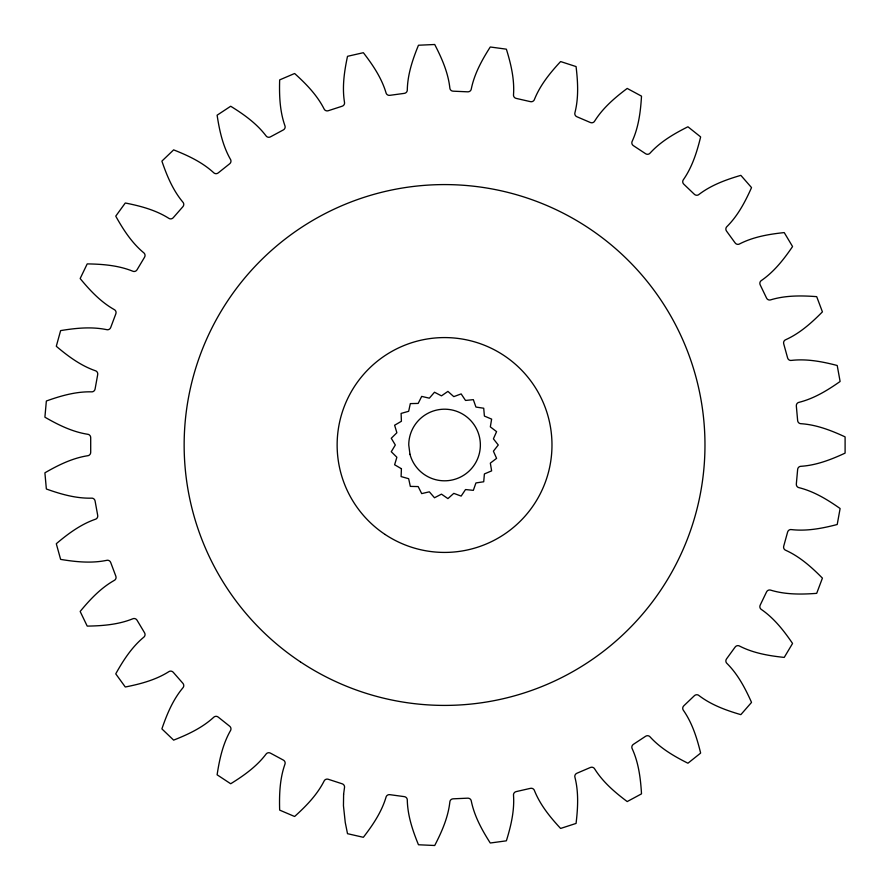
<?xml version="1.0" encoding="UTF-8"?>
<svg xmlns="http://www.w3.org/2000/svg" width="890" height="890" viewBox="0 0 890 890"><rect width="100%" height="100%" fill="white"/><g stroke="black" fill="none" stroke-linecap="round" stroke-linejoin="round"><path stroke-width="1.33" d="M343.618 794.169L343.451 805.706L345.253 822.46L347.512 833.685L363.354 837.301C372.699 825.219 381.487 812.225 385.937 797.473A3.404 3.404 0 0 1 389.853 794.67L404.271 796.628A3.404 3.404 0 0 1 407.297 800.366C407.665 815.763 412.682 830.637 418.467 844.766L434.709 845.5C441.74 831.939 448.07 817.587 449.817 802.268A3.404 3.404 0 0 1 453.166 798.819L467.706 798.174A3.404 3.404 0 0 1 471.344 801.3C474.459 816.397 482.046 830.136 490.268 843.008L506.377 840.827C510.882 826.22 514.542 810.968 513.53 795.593A3.404 3.404 0 0 1 516.2 791.599L530.384 788.362A3.404 3.404 0 0 1 534.534 790.798C540.297 805.094 550.209 817.243 560.6 828.445L576.064 823.428C577.877 808.254 578.767 792.59 575.018 777.638A3.404 3.404 0 0 1 576.942 773.232L590.315 767.514A3.404 3.404 0 0 1 594.832 769.171C603.053 782.21 614.979 792.4 627.205 801.567L641.512 793.858C640.6 778.616 638.675 763.042 632.323 749.002A3.404 3.404 0 0 1 633.424 744.318L645.562 736.308A3.404 3.404 0 0 1 650.301 737.131C660.714 748.49 674.275 756.389 687.937 763.22L700.641 753.085C697.015 738.244 692.342 723.27 683.587 710.587A3.404 3.404 0 0 1 683.832 705.792L694.345 695.735A3.404 3.404 0 0 1 699.162 695.702C711.433 705.014 726.184 710.365 740.847 714.648L751.538 702.41C745.319 688.46 738.044 674.553 727.163 663.64A3.404 3.404 0 0 1 726.552 658.878L735.107 647.108A3.404 3.404 0 0 1 739.835 646.207C753.574 653.182 769.038 655.819 784.235 657.41L792.567 643.459C783.957 630.843 774.311 618.461 761.662 609.672A3.404 3.404 0 0 1 760.216 605.089L766.524 591.972A3.404 3.404 0 0 1 771.007 590.248C785.781 594.665 801.467 594.487 816.697 593.352L822.416 578.133C811.691 567.253 799.988 556.795 785.97 550.398A3.404 3.404 0 0 1 783.723 546.149L787.594 532.12A3.404 3.404 0 0 1 791.7 529.628C807.019 531.33 822.427 528.36 837.212 524.51L840.115 508.524C827.622 499.735 814.239 491.536 799.298 487.742A3.404 3.404 0 0 1 796.339 483.96L797.64 469.475A3.404 3.404 0 0 1 801.234 466.282C816.608 465.225 831.238 459.54 845.1 453.121L845.1 436.879C831.238 430.46 816.608 424.775 801.234 423.718A3.404 3.404 0 0 1 797.64 420.525L796.339 406.04A3.404 3.404 0 0 1 799.298 402.258C814.239 398.464 827.622 390.265 840.115 381.476L837.212 365.49C822.427 361.64 807.019 358.67 791.7 360.372A3.404 3.404 0 0 1 787.594 357.88L783.723 343.851A3.404 3.404 0 0 1 785.97 339.602C799.988 333.205 811.691 322.747 822.416 311.867L816.697 296.648C801.467 295.513 785.781 295.335 771.007 299.752A3.404 3.404 0 0 1 766.524 298.028L760.216 284.911A3.404 3.404 0 0 1 761.662 280.328C774.311 271.539 783.957 259.157 792.567 246.541L784.235 232.59C769.038 234.181 753.574 236.818 739.835 243.793A3.404 3.404 0 0 1 735.107 242.892L726.552 231.122A3.404 3.404 0 0 1 727.163 226.36C738.044 215.447 745.319 201.541 751.538 187.59L740.847 175.352C726.184 179.635 711.433 184.987 699.162 194.298A3.404 3.404 0 0 1 694.345 194.265L683.832 184.208A3.404 3.404 0 0 1 683.587 179.413C692.342 166.73 697.015 151.756 700.641 136.915L687.937 126.781C674.275 133.611 660.714 141.51 650.301 152.869A3.404 3.404 0 0 1 645.562 153.692L633.424 145.682A3.404 3.404 0 0 1 632.323 140.998C638.675 126.959 640.6 111.384 641.512 96.142L627.205 88.433C614.979 97.6 603.053 107.79 594.832 120.829A3.404 3.404 0 0 1 590.315 122.486L576.942 116.768A3.404 3.404 0 0 1 575.018 112.363C578.767 97.411 577.877 81.747 576.064 66.572L560.6 61.555C550.209 72.758 540.297 84.906 534.534 99.202A3.404 3.404 0 0 1 530.384 101.638L516.2 98.401A3.404 3.404 0 0 1 513.53 94.407C514.542 79.032 510.882 63.78 506.377 49.173L490.268 46.992C482.046 59.864 474.459 73.603 471.344 88.7A3.404 3.404 0 0 1 467.706 91.826L453.166 91.18A3.404 3.404 0 0 1 449.817 87.732C448.07 72.413 441.74 58.061 434.709 44.5L418.467 45.234C412.682 59.363 407.665 74.237 407.297 89.634A3.404 3.404 0 0 1 404.271 93.372L389.853 95.33A3.404 3.404 0 0 1 385.937 92.527C381.487 77.775 372.699 64.781 363.354 52.699L347.512 56.315C344.33 71.256 342.049 86.775 344.441 102.005A3.404 3.404 0 0 1 342.127 106.222L328.299 110.716A3.404 3.404 0 0 1 323.949 108.658C316.929 94.941 305.96 83.727 294.612 73.503L279.66 79.889C279.204 95.152 279.738 110.838 284.8 125.39A3.404 3.404 0 0 1 283.287 129.951L270.471 136.849A3.404 3.404 0 0 1 265.832 135.603C256.476 123.354 243.682 114.276 230.688 106.244L217.115 115.199C219.396 130.307 222.722 145.637 230.299 159.054A3.404 3.404 0 0 1 229.62 163.816L218.25 172.883A3.404 3.404 0 0 1 213.455 172.493C202.063 162.114 187.857 155.461 173.639 149.876L161.891 161.112C166.831 175.564 172.827 190.06 182.684 201.908A3.404 3.404 0 0 1 182.873 206.714L173.294 217.661A3.404 3.404 0 0 1 168.51 218.128C155.45 209.951 140.275 205.946 125.29 202.998L115.745 216.148C123.176 229.487 131.675 242.681 143.49 252.571A3.404 3.404 0 0 1 144.525 257.266L137.06 269.759A3.404 3.404 0 0 1 132.443 271.072C118.125 265.353 102.484 264.119 87.209 263.896L80.156 278.537C89.857 290.329 100.581 301.799 113.965 309.42A3.404 3.404 0 0 1 115.822 313.858L110.716 327.476A3.404 3.404 0 0 1 106.4 329.589C91.292 326.53 75.683 328.11 60.62 330.613L56.293 346.277C67.94 356.156 80.534 365.512 95.074 370.629A3.404 3.404 0 0 1 97.689 374.657L95.097 388.974A3.404 3.404 0 0 1 91.225 391.834C75.817 391.511 60.743 395.85 46.358 401.001L44.901 417.188C58.128 424.83 72.19 431.795 87.409 434.22A3.404 3.404 0 0 1 90.702 437.724L90.702 452.276A3.404 3.404 0 0 1 87.409 455.78C72.19 458.205 58.128 465.17 44.901 472.812L46.358 488.999C60.743 494.15 75.817 498.489 91.225 498.166A3.404 3.404 0 0 1 95.097 501.026L97.689 515.343A3.404 3.404 0 0 1 95.074 519.371C80.534 524.488 67.94 533.844 56.293 543.723L60.62 559.387C75.683 561.89 91.292 563.47 106.4 560.411A3.404 3.404 0 0 1 110.716 562.524L115.822 576.142A3.404 3.404 0 0 1 113.965 580.58C100.581 588.201 89.857 599.671 80.156 611.463L87.209 626.104C102.484 625.881 118.125 624.647 132.443 618.928A3.404 3.404 0 0 1 137.06 620.241L144.525 632.734A3.404 3.404 0 0 1 143.49 637.429C131.675 647.319 123.176 660.514 115.745 673.852L125.29 687.002C140.275 684.054 155.45 680.049 168.51 671.872A3.404 3.404 0 0 1 173.294 672.339L182.873 683.286A3.404 3.404 0 0 1 182.684 688.092C172.827 699.941 166.831 714.436 161.891 728.888L173.639 740.124C187.857 734.539 202.063 727.886 213.455 717.507A3.404 3.404 0 0 1 218.25 717.118L229.62 726.184A3.404 3.404 0 0 1 230.299 730.946C222.722 744.363 219.396 759.693 217.115 774.801L230.688 783.756C243.682 775.724 256.476 766.646 265.832 754.397A3.404 3.404 0 0 1 270.471 753.151L283.287 760.049A3.404 3.404 0 0 1 284.8 764.61C279.738 779.162 279.204 794.848 279.66 810.111L294.612 816.497C305.96 806.273 316.929 795.059 323.949 781.342A3.404 3.404 0 0 1 328.299 779.284L342.127 783.779A3.404 3.404 0 0 1 344.441 787.995L343.618 794.169M401.412 468.719L401.101 476.573L408.666 478.709L410.323 486.385L418.178 486.574L421.693 493.605L429.347 491.825L434.498 497.766L441.462 494.139L447.926 498.6L453.789 493.36L461.154 496.086L465.526 489.545L473.335 490.346L475.939 482.936L483.715 481.768L484.394 473.936L491.625 470.877L490.334 463.123L496.587 458.361L493.405 451.174L498.267 445L493.405 438.826L496.587 431.639L490.334 426.877L491.625 419.123L484.394 416.064L483.715 408.232L475.939 407.064L473.335 399.655L465.526 400.455L461.154 393.914L453.789 396.64L447.926 391.4L441.462 395.861L434.498 392.234L429.347 398.175L421.693 396.395L418.178 403.426L410.323 403.615L408.666 411.291L401.101 413.427L401.412 421.282L394.615 425.231L396.873 432.751L391.266 438.269L395.327 445L391.266 451.731L396.873 457.249L394.615 464.769L401.412 468.719M409.967 454.267L408.755 445A35.811 35.811 0 0 1 459.696 412.548A35.811 35.811 0 0 1 467.573 472.434A35.811 35.811 0 0 1 409.967 454.267M385.114 534.478A107.423 107.423 0 0 0 551.767 451.742A107.423 107.423 0 0 0 396.795 348.78A107.423 107.423 0 0 0 385.114 534.478M300.453 661.904A260.414 260.414 0 0 0 704.457 461.354A260.414 260.414 0 0 0 328.766 211.742A260.414 260.414 0 0 0 300.453 661.904"/></g></svg>
